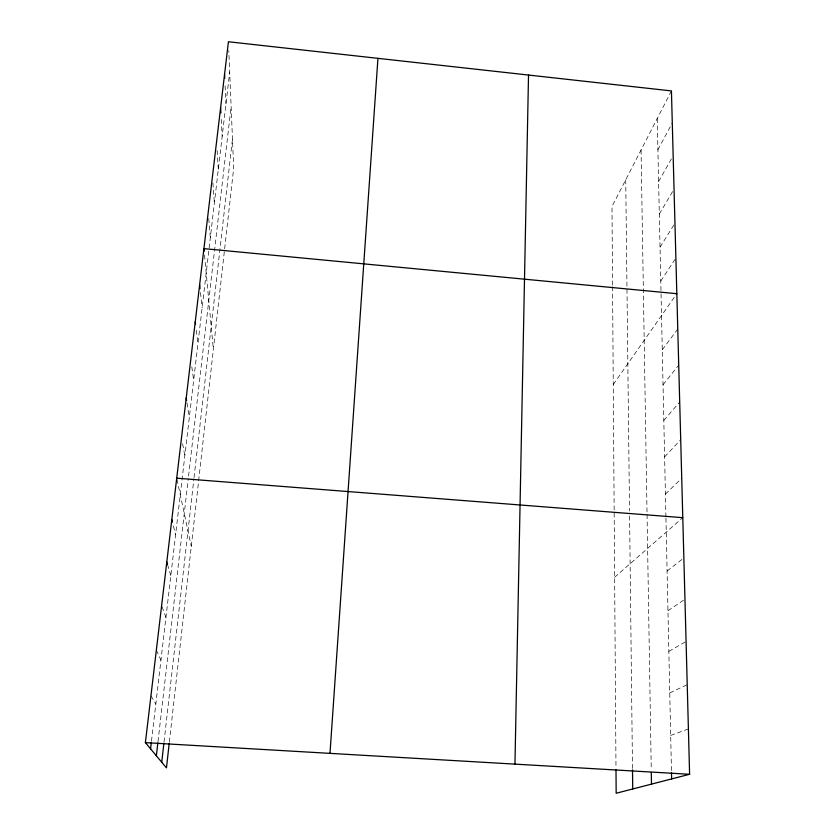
<?xml version="1.0" encoding="UTF-8"?>
<svg xmlns="http://www.w3.org/2000/svg" width="835" height="835" viewBox="0 0 835 835"><rect width="100%" height="100%" fill="white"/><g stroke="black" fill="none" stroke-linecap="round" stroke-linejoin="round"><path stroke-width="0.63" stroke-dasharray="4.17 3.13" d="M164.036 741.918L193.908 478.81M194.044 477.557L232.474 139.027M169.359 742.012L224.5 250.009M224.646 248.757L233.685 168.106L228.79 50.591M158.003 741.563L188.272 478.674M188.564 476.096L231.118 106.483M151.479 741.146L229.688 72.061M671.434 90.911L611.992 206.537L612.556 285.476M657.907 149.736L672.29 122.964M658.606 181.571L672.53 156.803M659.316 214.042L673.407 190.171M660.036 247.181L674.273 224.302M660.777 281.019L675.88 258.078M613.255 384.538L676.83 293.701M662.27 349.802L677.769 329.032M663.032 384.747L678.73 365.125M663.815 420.423L679.711 402.011M664.608 456.87L680.713 439.711M665.422 494.09L681.736 478.246M614.633 577.267L682.779 517.669M667.102 571.004L683.855 557.989M667.969 610.74L684.951 599.238M668.845 651.363L686.078 641.468M669.753 692.914L687.226 684.69M670.682 735.426L688.405 728.945M150.937 695.795L155.821 703.968M156.354 650.121L160.946 660.161M162.063 606.753L165.946 617.378M167.522 564.533L170.831 575.576M173.388 525.925L175.601 534.724M176.978 479.373L191.288 546.361M182.625 443.729L184.838 455.774M186.977 403.013L189.294 417.604M191.799 366.826L193.657 380.259M196.298 330.274L197.926 343.728M200.463 292.5L202.112 307.979M204.512 255.03L213.363 349.406M208.75 218.582L210.326 237.693M212.904 182.928L214.365 203.155M217.121 150.55L218.311 169.348M221.254 119.384L222.183 136.241M225.106 85.901L225.972 103.822M657.228 118.539L661.028 292.532M661.049 293.816L665.923 516.917M665.944 518.18L671.465 771.248M641.061 149.997L647.01 511.959M647.062 514.569L651.258 769.88M625.728 179.817L629.527 510.957M629.59 516.04L632.502 769.86M612.566 286.749L615.99 768.492"/><path stroke-width="1.25" d="M514.955 764.119L528.524 75.056M329.992 753.358L377.942 58.346M161.739 762.23L163.9 743.181M169.213 743.307L166.457 767.897L145.394 742.628L228.425 41.75L671.434 90.911L689.606 774.285L616.167 793.25L616 769.797M156.364 755.779L157.857 742.847M150.582 748.838L151.323 742.43M145.394 742.628L689.606 774.285M176.717 478.184L682.779 517.669M676.83 293.701L203.917 248.621L204.157 251.189M166.781 562.08L167.522 564.533M171.812 519.631L172.438 522.146M186.205 398.149L186.591 400.581M195.254 321.705L195.557 324.147M199.638 284.756L200.045 288.628M220.607 107.715L220.889 112.902M224.552 74.378L224.74 78.219M671.497 772.532L671.632 778.93M651.3 772.469L651.498 784.128M632.502 769.86L632.721 788.971"/></g></svg>
